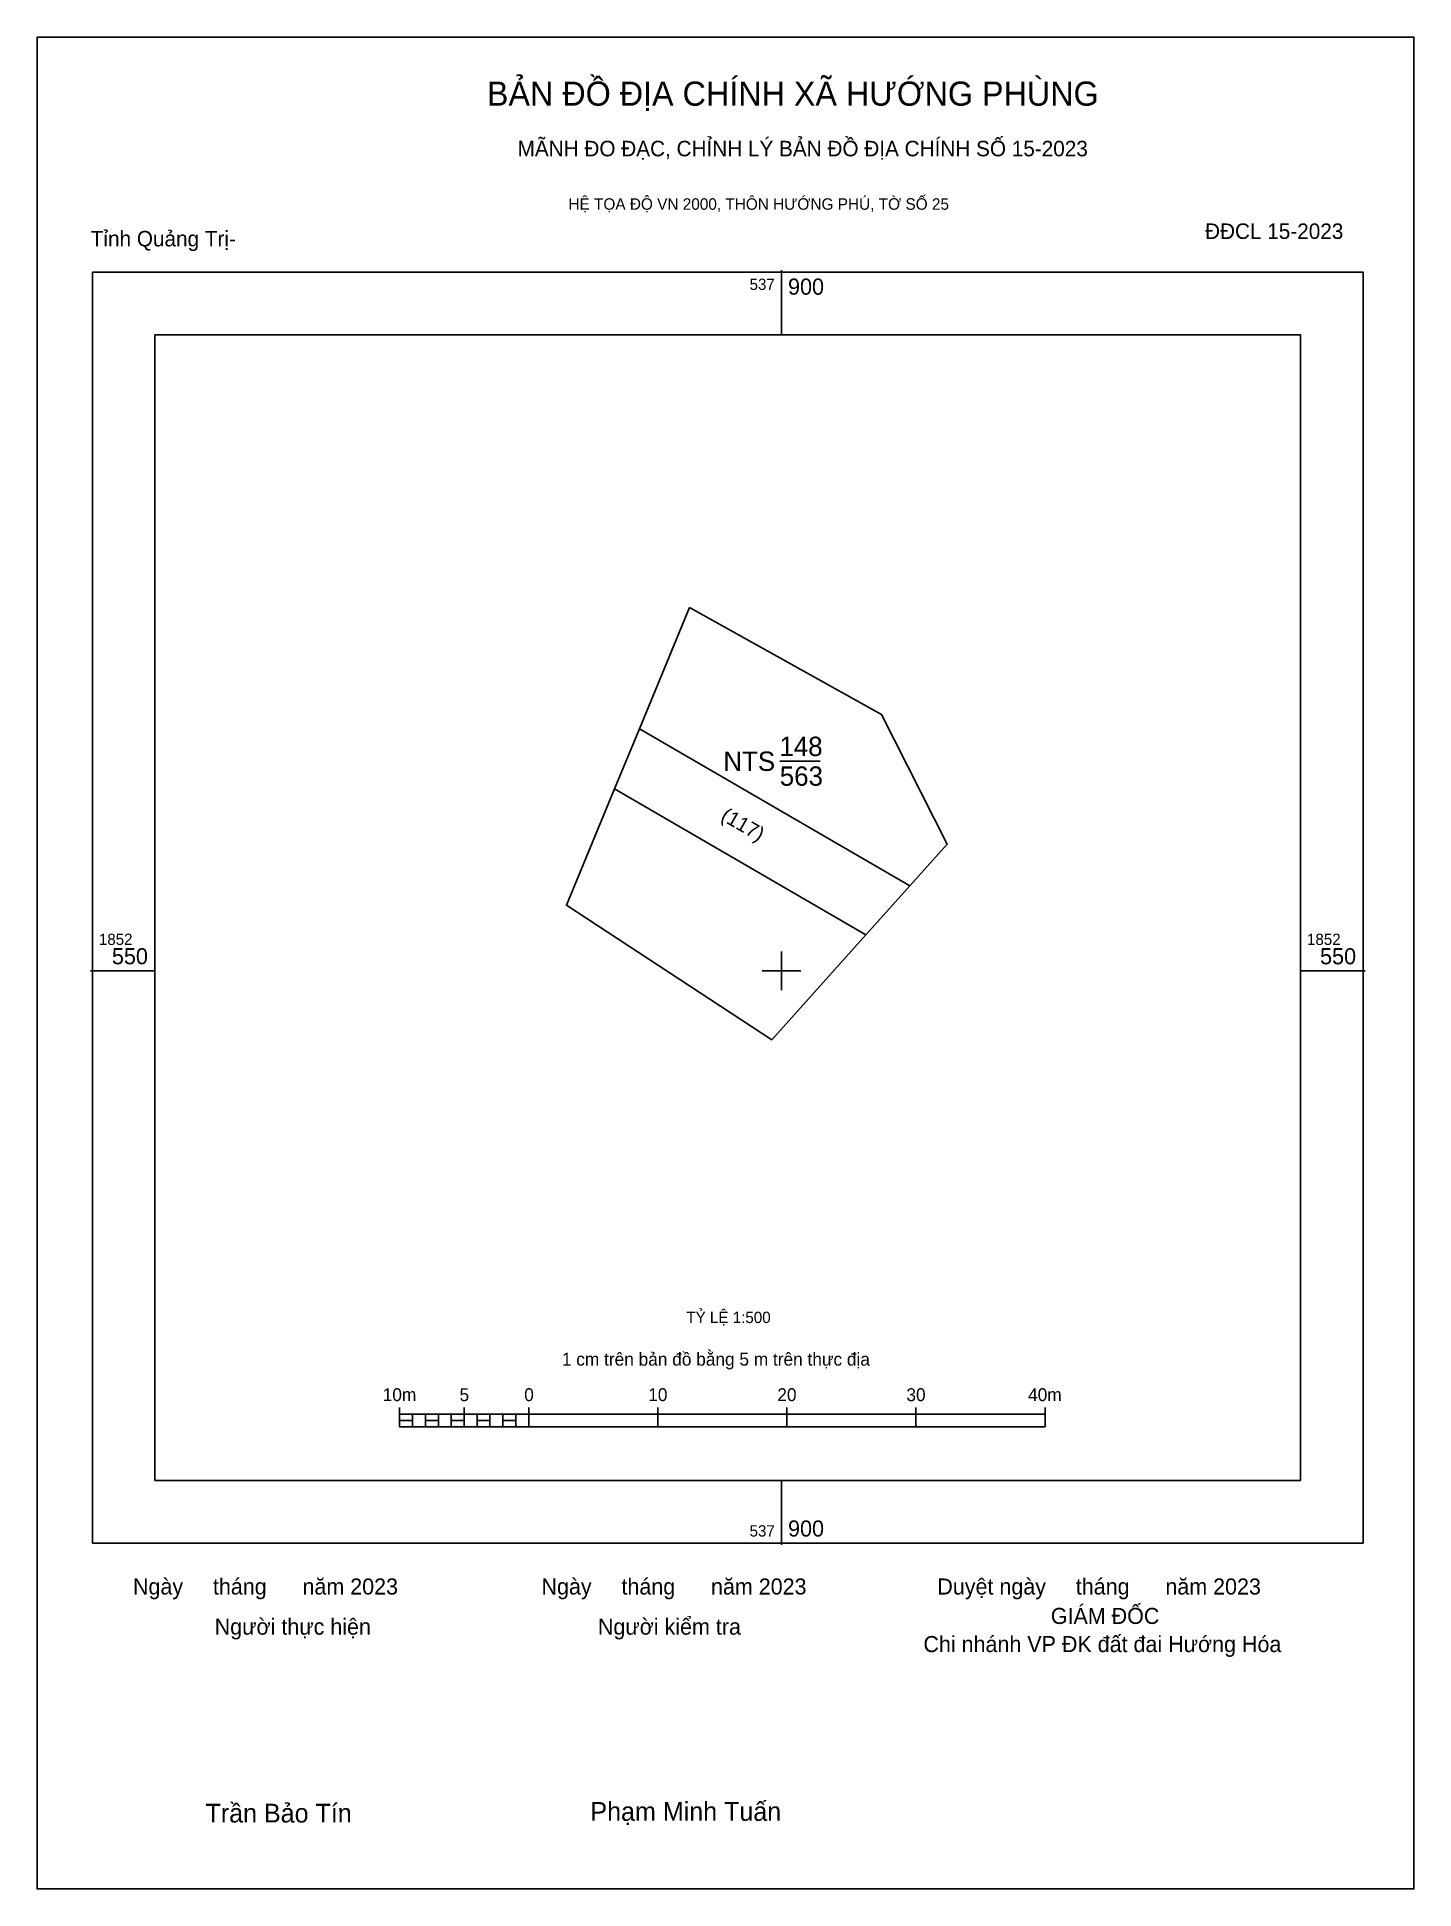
# Model space of a CAD drawing. Extents: x 537842 to 537949, y 1852479 to 1852622.
import ezdxf

# ---------------------------------------------------------------- set-up
doc = ezdxf.new("R2010")
doc.units = 0
for name, color, linetype in [('Level 10', 7, 'Continuous'), ('Level 13', 7, 'Continuous'), ('Level 15', 7, 'Continuous'), ('Level 27', 7, 'Continuous'), ('Level 50', 7, 'Continuous'), ('Level 6', 7, 'Continuous'), ('Level 62', 7, 'Continuous'), ('Level 63', 7, 'Continuous'), ('Level 9', 7, 'Continuous')]:
    doc.layers.add(name, color=color, linetype=linetype)

msp = doc.modelspace()

# ---------------------------------------------------------------- linework, layer by layer
at = {"layer": 'Level 10'}
msp.add_lwpolyline([(537892.87, 1852578.15), (537907.73, 1852569.84), (537912.83, 1852559.8), (537909.94, 1852556.58), (537906.53, 1852552.77), (537899.25, 1852544.65), (537883.33, 1852555.07), (537887.05, 1852564.08), (537888.98, 1852568.75)], close=True, dxfattribs=at)
at = {"layer": 'Level 15'}
msp.add_lwpolyline([(537842.32, 1852622.33), (537948.99, 1852622.33), (537948.99, 1852478.87), (537842.32, 1852478.87)], close=True, dxfattribs=at)
at = {"layer": 'Level 27'}
for p, q in [((537907.73, 1852569.84), (537907.73, 1852569.84)), ((537899.25, 1852544.65), (537899.25, 1852544.65))]:
    msp.add_line(p, q, dxfattribs=at)
at = {"layer": 'Level 50'}
msp.add_line((537899.86, 1852566.23), (537903, 1852566.23), dxfattribs=at)
for points in [[(537888.98, 1852568.75), (537909.94, 1852556.58)], [(537887.05, 1852564.08), (537906.53, 1852552.77)]]:
    msp.add_lwpolyline(points, dxfattribs=at)
at = {"layer": 'Level 62'}
msp.add_lwpolyline([(537851.45, 1852599.27), (537940.21, 1852599.27), (537940.21, 1852510.52), (537851.45, 1852510.52)], close=True, dxfattribs=at)
at = {"layer": 'Level 63'}
for p, q in [((537900, 1852604.27), (537900, 1852599.27)), ((537900, 1852551.5), (537900, 1852548.5)), ((537846.45, 1852550), (537851.45, 1852550)), ((537898.5, 1852550), (537901.5, 1852550)), ((537940.21, 1852550), (537945.21, 1852550)), ((537870.41, 1852516.16), (537870.41, 1852514.66)), ((537870.41, 1852515.66), (537920.41, 1852515.66)), ((537871.41, 1852515.66), (537871.41, 1852514.66)), ((537872.41, 1852515.66), (537872.41, 1852514.66)), ((537873.41, 1852515.66), (537873.41, 1852514.66)), ((537874.41, 1852515.66), (537874.41, 1852514.66)), ((537875.41, 1852516.16), (537875.41, 1852514.66)), ((537875.41, 1852515.66), (537875.41, 1852514.66)), ((537876.41, 1852515.66), (537876.41, 1852514.66)), ((537877.41, 1852515.66), (537877.41, 1852514.66)), ((537878.41, 1852515.66), (537878.41, 1852514.66)), ((537879.41, 1852515.66), (537879.41, 1852514.66)), ((537880.41, 1852516.16), (537880.41, 1852514.66)), ((537880.41, 1852515.66), (537880.41, 1852514.66)), ((537890.41, 1852516.16), (537890.41, 1852514.66)), ((537900.41, 1852516.16), (537900.41, 1852514.66)), ((537910.41, 1852516.16), (537910.41, 1852514.66)), ((537920.41, 1852516.16), (537920.41, 1852514.66)), ((537870.41, 1852514.66), (537920.41, 1852514.66)), ((537900, 1852510.52), (537900, 1852505.52))]:
    msp.add_line(p, q, dxfattribs=at)
for points in [[(537846.61, 1852604.12), (537945.05, 1852604.12), (537945.05, 1852505.67), (537846.61, 1852505.67)], [(537870.41, 1852515.16), (537871.41, 1852515.16), (537871.41, 1852514.66), (537870.41, 1852514.66)], [(537870.41, 1852515.16), (537871.41, 1852515.16), (537871.41, 1852514.66), (537870.41, 1852514.66)], [(537872.41, 1852515.16), (537873.41, 1852515.16), (537873.41, 1852514.66), (537872.41, 1852514.66)], [(537874.41, 1852515.16), (537875.41, 1852515.16), (537875.41, 1852514.66), (537874.41, 1852514.66)], [(537876.41, 1852515.16), (537877.41, 1852515.16), (537877.41, 1852514.66), (537876.41, 1852514.66)], [(537878.41, 1852515.16), (537879.41, 1852515.16), (537879.41, 1852514.66), (537878.41, 1852514.66)]]:
    msp.add_lwpolyline(points, close=True, dxfattribs=at)

# ---------------------------------------------------------------- texts
at = {"layer": 'Level 13'}
for s, p in [('NTS', (537895.49, 1852565.48)), ('148', (537899.83, 1852566.63)), ('563', (537899.86, 1852564.33))]:
    msp.add_text(s, height=1.5, dxfattribs=at).set_placement(p)
msp.add_text('(117)', height=1.125, rotation=330.2579, dxfattribs=at).set_placement((537895.21, 1852561.72))
at = {"layer": 'Level 6'}
msp.add_text('TỶ LỆ 1:500', height=0.879, dxfattribs=at).set_placement((537892.62, 1852522.71))
at = {"layer": 'Level 63'}
for s, height, p in [('BẢN ĐỒ ĐỊA CHÍNH XÃ HƯỚNG PHÙNG', 1.8718, (537877.17, 1852617.01)), ('MÃNH ĐO ĐẠC, CHỈNH LÝ BẢN ĐỒ ĐỊA CHÍNH SỐ 15-2023', 1.2011, (537879.55, 1852613.09)), ('HỆ TỌA ĐỘ VN 2000, THÔN HƯỚNG PHÚ, TỜ SỐ 25', 0.8891, (537883.49, 1852608.95)), ('537', 0.875, (537897.52, 1852602.74)), ('900', 1.25, (537900.5, 1852602.37)), ('1852', 0.875, (537847.11, 1852552)), ('1852', 0.875, (537940.71, 1852552)), ('550', 1.25, (537848.12, 1852550.5)), ('550', 1.25, (537941.72, 1852550.5)), ('1 cm trên bản đồ bằng 5 m trên thực địa', 1, (537882.98, 1852519.41)), ('10m', 1, (537869.1, 1852516.66)), ('5', 1, (537875.05, 1852516.66)), ('0', 1, (537880.06, 1852516.66)), ('10', 1, (537889.67, 1852516.66)), ('20', 1, (537899.67, 1852516.66)), ('30', 1, (537909.67, 1852516.66)), ('40m', 1, (537919.1, 1852516.66)), ('537', 0.875, (537897.52, 1852506.17)), ('900', 1.25, (537900.5, 1852506.17)), ('Ngày     tháng      năm 2023', 1.2442, (537849.75, 1852501.68)), ('Ngày     tháng      năm 2023', 1.2442, (537881.4, 1852501.68)), ('Duyệt ngày     tháng      năm 2023', 1.2442, (537912.07, 1852501.68)), ('GIÁM ĐỐC', 1.244, (537920.86, 1852499.4)), ('Người thực hiện', 1.2442, (537856.08, 1852498.57)), ('Người kiểm tra', 1.2442, (537885.77, 1852498.57)), ('Chi nhánh VP ĐK đất đai Hướng Hóa', 1.2442, (537910.99, 1852497.22)), ('Trần Bảo Tín', 1.4512, (537855.37, 1852484.02)), ('Phạm Minh Tuấn', 1.4512, (537885.19, 1852484.15))]:
    msp.add_text(s, height=height, dxfattribs=at).set_placement(p)
at = {"layer": 'Level 9'}
for s, p in [('Tỉnh Quảng Trị-', (537846.48, 1852606.11)), ('ĐĐCL 15-2023', (537932.81, 1852606.69))]:
    msp.add_text(s, height=1.2011, dxfattribs=at).set_placement(p)

doc.saveas('drawing.dxf')
